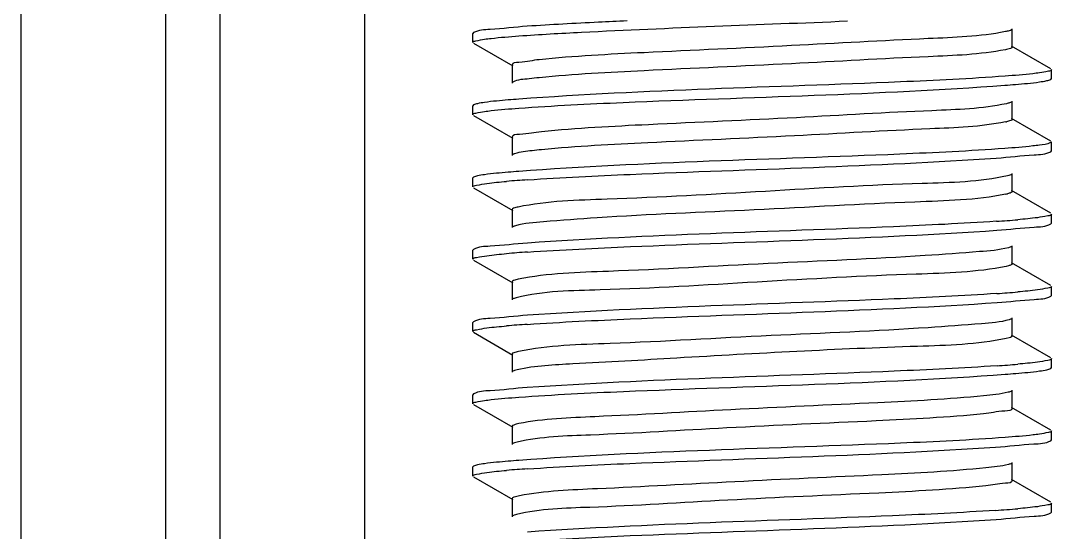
# Model space of a CAD drawing. Extents: x 185245 to 2166646, y -19957 to 815000.
# Drawn here: x 2005938.9 to 2006187.6, y 682810.3 to 682931.5 of the extents above; entities that cross this region are included whole.
import ezdxf

# ---------------------------------------------------------------- set-up
doc = ezdxf.new("R2010")
doc.units = 0
doc.header["$LTSCALE"] = 1000
doc.header["$MEASUREMENT"] = 0
doc.styles.get("Standard").update_dxf_attribs({"font": 'gbenor.shx', "bigfont": 'gbcbig.shx'})
doc.dimstyles.get("Standard").update_dxf_attribs({"dimscale": 100, "dimtxt": 3.5, "dimasz": 1, "dimexe": 2.5, "dimexo": 3, "dimgap": 1.5, "dimtad": 1, "dimdec": 0, "dimzin": 0, "dimdsep": 46, "dimtxsty": 'Standard', "dimblk": 'ARCHTICK', "dimcen": 0.09, "dimadec": 0, "dimazin": 0, "dimtfac": 1, "dimtdec": 0, "dimtix": 1, "dimtmove": 2, "dimatfit": 3, "dimfxl": 1, "dimtolj": 1, "dimtzin": 0, "dimarcsym": 0})

# ---------------------------------------------------------------- blocks, each defined once
blk = doc.blocks.new('gfhhrryyfd')
at = {"linetype": 'Continuous'}
for p, q in [((3693152.86, -1741005.43), (3693152.86, -1744418.97)), ((3693187.15, -1741005.43), (3693187.15, -1744418.97)), ((3693200.01, -1741005.43), (3693200.01, -1744418.97)), ((3693234.3, -1741005.43), (3693234.3, -1744418.97)), ((3693260.18, -1744246), (3693260.01, -1744246.19)), ((3693260.01, -1744248.33), (3693260.01, -1744246.19)), ((3693260.01, -1744248.33), (3693260.01, -1744246.19)), ((3693387.9, -1744249.4), (3693387.9, -1744245.12)), ((3693260.18, -1744248.52), (3693269.48, -1744253.91)), ((3693397.01, -1744254.57), (3693387.71, -1744249.19)), ((3693269.29, -1744253.69), (3693269.29, -1744257.98)), ((3693397.01, -1744257.09), (3693397.18, -1744256.9)), ((3693397.18, -1744256.9), (3693397.18, -1744254.76)), ((3693397.18, -1744256.9), (3693397.18, -1744254.76)), ((3693260.18, -1744263.15), (3693260.01, -1744263.33)), ((3693260.01, -1744265.48), (3693260.01, -1744263.33)), ((3693260.01, -1744265.48), (3693260.01, -1744263.33)), ((3693387.9, -1744266.55), (3693387.9, -1744262.26)), ((3693260.18, -1744265.66), (3693269.48, -1744271.05)), ((3693397.01, -1744271.72), (3693387.71, -1744266.33)), ((3693269.29, -1744270.83), (3693269.29, -1744275.12)), ((3693397.18, -1744274.05), (3693397.18, -1744271.91)), ((3693397.18, -1744274.05), (3693397.18, -1744271.91)), ((3693397.01, -1744274.24), (3693397.18, -1744274.05)), ((3693387.9, -1744283.69), (3693387.9, -1744279.41)), ((3693260.18, -1744280.29), (3693260.01, -1744280.48)), ((3693260.01, -1744282.62), (3693260.01, -1744280.48)), ((3693260.01, -1744282.62), (3693260.01, -1744280.48)), ((3693260.18, -1744282.81), (3693269.48, -1744288.2)), ((3693397.01, -1744288.86), (3693387.71, -1744283.48)), ((3693269.29, -1744287.98), (3693269.29, -1744292.27)), ((3693397.18, -1744291.19), (3693397.18, -1744289.05)), ((3693397.18, -1744291.19), (3693397.18, -1744289.05)), ((3693397.01, -1744291.38), (3693397.18, -1744291.19)), ((3693387.9, -1744300.84), (3693387.9, -1744296.55)), ((3693260.18, -1744297.44), (3693260.01, -1744297.62)), ((3693260.01, -1744299.77), (3693260.01, -1744297.62)), ((3693260.01, -1744299.77), (3693260.01, -1744297.62)), ((3693260.18, -1744299.95), (3693269.48, -1744305.34)), ((3693386.99, -1744301.32), (3693386.43, -1744301.45)), ((3693397.01, -1744306.01), (3693387.71, -1744300.62)), ((3693269.29, -1744305.12), (3693269.29, -1744309.41)), ((3693397.18, -1744308.34), (3693397.18, -1744306.2)), ((3693397.18, -1744308.34), (3693397.18, -1744306.2)), ((3693397.01, -1744308.53), (3693397.18, -1744308.34)), ((3693387.9, -1744317.98), (3693387.9, -1744313.7)), ((3693260.18, -1744314.58), (3693260.01, -1744314.77)), ((3693260.01, -1744316.91), (3693260.01, -1744314.77)), ((3693260.01, -1744316.91), (3693260.01, -1744314.77)), ((3693260.18, -1744317.1), (3693269.48, -1744322.49)), ((3693387.18, -1744318.41), (3693386.46, -1744318.59)), ((3693397.01, -1744323.15), (3693387.71, -1744317.77)), ((3693269.29, -1744322.27), (3693269.29, -1744326.56)), ((3693397.18, -1744325.48), (3693397.18, -1744323.34)), ((3693397.18, -1744325.48), (3693397.18, -1744323.34)), ((3693397.01, -1744325.67), (3693397.18, -1744325.48)), ((3693260.18, -1744331.73), (3693260.01, -1744331.91)), ((3693387.9, -1744335.13), (3693387.9, -1744330.84)), ((3693260.01, -1744334.06), (3693260.01, -1744331.91)), ((3693260.01, -1744334.06), (3693260.01, -1744331.91)), ((3693260.18, -1744334.25), (3693269.48, -1744339.63)), ((3693397.01, -1744340.3), (3693387.71, -1744334.91)), ((3693269.29, -1744339.42), (3693269.29, -1744343.7)), ((3693397.18, -1744342.63), (3693397.18, -1744340.49)), ((3693397.18, -1744342.63), (3693397.18, -1744340.49)), ((3693397.01, -1744342.82), (3693397.18, -1744342.63)), ((3693260.18, -1744348.87), (3693260.01, -1744349.06)), ((3693260.01, -1744351.2), (3693260.01, -1744349.06)), ((3693260.01, -1744351.2), (3693260.01, -1744349.06)), ((3693387.9, -1744352.27), (3693387.9, -1744347.99)), ((3693260.18, -1744351.39), (3693269.48, -1744356.78)), ((3693397.01, -1744357.44), (3693387.71, -1744352.06)), ((3693269.29, -1744356.56), (3693269.29, -1744360.85)), ((3693397.18, -1744359.78), (3693397.18, -1744357.63)), ((3693397.18, -1744359.78), (3693397.18, -1744357.63)), ((3693397.01, -1744359.96), (3693397.18, -1744359.78))]:
    blk.add_line(p, q, dxfattribs=at)
for centre, radius, start, end in [((3693383.36, -1744252.41), 15.06, 281.3918, 282.1324), ((3693292.7, -1744575.57), 295.31, 93.8282, 94.8033), ((3693383.82, -1744271.74), 12.83, 281.5512, 283.2684), ((3693364.4, -1743995.01), 296.41, 273.8155, 274.8057), ((3693292.67, -1744592.33), 294.92, 93.8318, 94.8034), ((3693364.54, -1744013.95), 294.61, 273.8332, 274.8048), ((3693292.6, -1744608.59), 294.04, 93.84, 94.8036), ((3693364.61, -1744031.95), 293.75, 273.8425, 274.8038), ((3693292.69, -1744644.04), 295.2, 93.8293, 94.8034), ((3693364.17, -1744060.72), 299.29, 273.7884, 274.8061)]:
    blk.add_arc(centre, radius, start, end, dxfattribs=at)
for points, knots in [([(3693272.9, -1744244.49), (3693269.96, -1744244.69), (3693265.83, -1744245.26), (3693261.33, -1744245.34), (3693260.18, -1744246)], [0, 0, 0, 0, 0.690228, 1, 1, 1, 1]), ([(3693270.91, -1744246.77), (3693275.85, -1744246.41), (3693301.81, -1744244.99), (3693327.8, -1744244.1), (3693348.82, -1744243.23)], [0, 0, 0, 0, 0.190688, 1, 1, 1, 1]), ([(3693296.55, -1744243.23), (3693294.3, -1744243.33), (3693286.41, -1744243.7), (3693278.53, -1744244.1), (3693272.9, -1744244.49)], [0, 0, 0, 0, 0.286076, 1, 1, 1, 1]), ([(3693262.79, -1744247.55), (3693263.3, -1744247.48), (3693266, -1744247.15), (3693268.71, -1744246.93), (3693270.91, -1744246.77)], [0, 0, 0, 0, 0.191293, 1, 1, 1, 1]), ([(3693386.26, -1744245.76), (3693380.25, -1744246.94), (3693363.23, -1744247.53), (3693334.73, -1744249.21), (3693303.95, -1744250.55), (3693284, -1744251.57), (3693275.73, -1744252.41)], [0, 0, 0, 0, 0.165781, 0.45908, 0.774887, 1, 1, 1, 1]), ([(3693387.71, -1744245.33), (3693387.54, -1744245.43), (3693387.05, -1744245.59), (3693386.56, -1744245.7), (3693386.26, -1744245.76)], [0, 0, 0, 0, 0.387259, 1, 1, 1, 1]), ([(3693260.01, -1744248.33), (3693260.01, -1744248.06), (3693261.37, -1744247.84), (3693262.09, -1744247.65), (3693262.79, -1744247.55)], [0, 0, 0, 0, 0.274524, 1, 1, 1, 1]), ([(3693387.89, -1744249.4), (3693387.89, -1744249.58), (3693387.15, -1744249.85), (3693386.67, -1744249.96), (3693386.26, -1744250.05)], [0, 0, 0, 0, 0.291748, 1, 1, 1, 1]), ([(3693386.26, -1744250.05), (3693380.25, -1744251.23), (3693363.23, -1744251.82), (3693334.73, -1744253.5), (3693303.95, -1744254.83), (3693284, -1744255.85), (3693275.73, -1744256.69)], [0, 0, 0, 0, 0.165781, 0.45908, 0.774887, 1, 1, 1, 1]), ([(3693275.73, -1744252.41), (3693274.12, -1744252.57), (3693272.61, -1744253.05), (3693269.29, -1744253.1), (3693269.3, -1744253.69)], [0, 0, 0, 0, 0.734361, 1, 1, 1, 1]), ([(3693275.73, -1744256.69), (3693274.94, -1744256.77), (3693272.88, -1744257.07), (3693270.62, -1744257.09), (3693269.48, -1744257.76)], [0, 0, 0, 0, 0.375377, 1, 1, 1, 1]), ([(3693386.21, -1744256.33), (3693377.94, -1744256.93), (3693339.5, -1744258.81), (3693301.01, -1744259.56), (3693270.91, -1744261.77)], [0, 0, 0, 0, 0.215525, 1, 1, 1, 1]), ([(3693394.37, -1744255.54), (3693393.85, -1744255.62), (3693391.14, -1744255.95), (3693388.41, -1744256.16), (3693386.21, -1744256.33)], [0, 0, 0, 0, 0.191424, 1, 1, 1, 1]), ([(3693394.34, -1744257.69), (3693394.93, -1744257.61), (3693395.82, -1744257.45), (3693396.73, -1744257.25), (3693397.01, -1744257.09)], [0, 0, 0, 0, 0.643818, 1, 1, 1, 1]), ([(3693397.18, -1744254.76), (3693397.18, -1744255.03), (3693395.8, -1744255.26), (3693395.08, -1744255.44), (3693394.37, -1744255.54)], [0, 0, 0, 0, 0.274347, 1, 1, 1, 1]), ([(3693270.87, -1744263.92), (3693279.11, -1744263.31), (3693317.53, -1744261.44), (3693356, -1744260.68), (3693386.11, -1744258.48)], [0, 0, 0, 0, 0.214845, 1, 1, 1, 1]), ([(3693386.11, -1744258.48), (3693386.96, -1744258.41), (3693389.7, -1744258.2), (3693392.45, -1744257.96), (3693394.34, -1744257.69)], [0, 0, 0, 0, 0.307299, 1, 1, 1, 1]), ([(3693270.91, -1744261.77), (3693270.07, -1744261.84), (3693267.36, -1744262.05), (3693264.65, -1744262.29), (3693262.79, -1744262.55)], [0, 0, 0, 0, 0.307528, 1, 1, 1, 1]), ([(3693262.79, -1744262.55), (3693262.22, -1744262.63), (3693261.35, -1744262.79), (3693260.45, -1744262.99), (3693260.18, -1744263.15)], [0, 0, 0, 0, 0.643035, 1, 1, 1, 1]), ([(3693262.78, -1744264.7), (3693263.29, -1744264.63), (3693265.98, -1744264.3), (3693268.69, -1744264.08), (3693270.87, -1744263.92)], [0, 0, 0, 0, 0.191287, 1, 1, 1, 1]), ([(3693386.52, -1744262.85), (3693380.74, -1744264.09), (3693363.99, -1744264.59), (3693335.77, -1744266.33), (3693304.88, -1744267.64), (3693284.72, -1744268.67), (3693276.28, -1744269.5)], [0, 0, 0, 0, 0.160645, 0.451989, 0.769743, 1, 1, 1, 1]), ([(3693387.71, -1744262.48), (3693387.56, -1744262.56), (3693387.17, -1744262.7), (3693386.77, -1744262.8), (3693386.52, -1744262.85)], [0, 0, 0, 0, 0.396009, 1, 1, 1, 1]), ([(3693260.01, -1744265.48), (3693260.01, -1744265.21), (3693261.37, -1744264.98), (3693262.09, -1744264.8), (3693262.78, -1744264.7)], [0, 0, 0, 0, 0.274583, 1, 1, 1, 1]), ([(3693387.89, -1744266.55), (3693387.89, -1744266.7), (3693387.29, -1744266.96), (3693386.87, -1744267.06), (3693386.52, -1744267.14)], [0, 0, 0, 0, 0.29759, 1, 1, 1, 1]), ([(3693276.28, -1744269.5), (3693274.54, -1744269.67), (3693272.91, -1744270.2), (3693269.29, -1744270.2), (3693269.3, -1744270.83)], [0, 0, 0, 0, 0.735005, 1, 1, 1, 1]), ([(3693386.33, -1744267.18), (3693380.44, -1744268.36), (3693363.64, -1744268.93), (3693335.4, -1744270.62), (3693304.67, -1744271.94), (3693284.66, -1744272.96), (3693276.28, -1744273.78)], [0, 0, 0, 0, 0.163506, 0.454907, 0.771081, 1, 1, 1, 1]), ([(3693397.18, -1744271.91), (3693397.18, -1744271.99), (3693396.17, -1744272.63), (3693395.24, -1744272.57), (3693394.34, -1744272.69)], [0, 0, 0, 0, 0.089011, 1, 1, 1, 1]), ([(3693276.28, -1744273.78), (3693275.54, -1744273.86), (3693273.41, -1744274.1), (3693271.23, -1744274.3), (3693269.89, -1744274.73)], [0, 0, 0, 0, 0.346657, 1, 1, 1, 1]), ([(3693386.11, -1744273.48), (3693377.83, -1744274.08), (3693339.41, -1744275.95), (3693300.94, -1744276.71), (3693270.87, -1744278.92)], [0, 0, 0, 0, 0.21594, 1, 1, 1, 1]), ([(3693384.12, -1744275.76), (3693387.11, -1744275.56), (3693391.29, -1744274.98), (3693395.85, -1744274.9), (3693397.01, -1744274.24)], [0, 0, 0, 0, 0.690459, 1, 1, 1, 1]), ([(3693394.34, -1744272.69), (3693393.82, -1744272.77), (3693391.08, -1744273.1), (3693388.33, -1744273.32), (3693386.11, -1744273.48)], [0, 0, 0, 0, 0.191494, 1, 1, 1, 1]), ([(3693269.89, -1744274.73), (3693269.82, -1744274.76), (3693269.67, -1744274.81), (3693269.54, -1744274.87), (3693269.48, -1744274.9)], [0, 0, 0, 0, 0.560435, 1, 1, 1, 1]), ([(3693272.98, -1744280.92), (3693281.09, -1744280.36), (3693318.14, -1744278.58), (3693355.23, -1744277.72), (3693384.12, -1744275.76)], [0, 0, 0, 0, 0.219125, 1, 1, 1, 1]), ([(3693270.87, -1744278.92), (3693270.04, -1744278.98), (3693267.34, -1744279.2), (3693264.64, -1744279.44), (3693262.78, -1744279.7)], [0, 0, 0, 0, 0.307539, 1, 1, 1, 1]), ([(3693260.01, -1744282.62), (3693260.01, -1744282.31), (3693261.66, -1744282.1), (3693262.5, -1744281.88), (3693263.33, -1744281.77)], [0, 0, 0, 0, 0.271491, 1, 1, 1, 1]), ([(3693262.78, -1744279.7), (3693262.21, -1744279.78), (3693261.34, -1744279.93), (3693260.45, -1744280.13), (3693260.18, -1744280.29)], [0, 0, 0, 0, 0.642904, 1, 1, 1, 1]), ([(3693386.77, -1744279.94), (3693380.17, -1744281.5), (3693360.81, -1744281.76), (3693329.25, -1744283.7), (3693297.36, -1744285.47), (3693277.65, -1744285.93), (3693270.74, -1744287.38)], [0, 0, 0, 0, 0.174762, 0.494833, 0.817817, 1, 1, 1, 1]), ([(3693387.71, -1744279.62), (3693387.59, -1744279.69), (3693387.28, -1744279.81), (3693386.96, -1744279.89), (3693386.77, -1744279.94)], [0, 0, 0, 0, 0.405964, 1, 1, 1, 1]), ([(3693386.39, -1744284.31), (3693379.32, -1744285.76), (3693359.25, -1744286.2), (3693327.05, -1744288.23), (3693297.6, -1744289.25), (3693278.79, -1744290.75), (3693272.24, -1744291.21), (3693270.08, -1744291.82)], [0, 0, 0, 0, 0.185871, 0.51286, 0.832554, 0.942221, 1, 1, 1, 1]), ([(3693387.89, -1744283.69), (3693387.89, -1744283.82), (3693387.41, -1744284.07), (3693387.05, -1744284.16), (3693386.77, -1744284.23)], [0, 0, 0, 0, 0.304804, 1, 1, 1, 1]), ([(3693270.74, -1744287.38), (3693270.37, -1744287.45), (3693269.94, -1744287.55), (3693269.3, -1744287.82), (3693269.3, -1744287.98)], [0, 0, 0, 0, 0.704965, 1, 1, 1, 1]), ([(3693397.18, -1744289.05), (3693397.18, -1744289.36), (3693395.54, -1744289.57), (3693394.71, -1744289.79), (3693393.88, -1744289.9)], [0, 0, 0, 0, 0.271562, 1, 1, 1, 1]), ([(3693270.08, -1744291.82), (3693269.96, -1744291.86), (3693269.76, -1744291.92), (3693269.56, -1744292), (3693269.48, -1744292.05)], [0, 0, 0, 0, 0.574666, 1, 1, 1, 1]), ([(3693384.12, -1744290.76), (3693376, -1744291.31), (3693338.95, -1744293.1), (3693301.86, -1744293.95), (3693272.98, -1744295.92)], [0, 0, 0, 0, 0.219533, 1, 1, 1, 1]), ([(3693384.24, -1744292.9), (3693387.2, -1744292.7), (3693391.34, -1744292.12), (3693395.86, -1744292.04), (3693397.01, -1744291.38)], [0, 0, 0, 0, 0.690288, 1, 1, 1, 1]), ([(3693272.96, -1744298.06), (3693281.08, -1744297.51), (3693318.17, -1744295.72), (3693355.31, -1744294.87), (3693384.24, -1744292.9)], [0, 0, 0, 0, 0.219209, 1, 1, 1, 1]), ([(3693272.98, -1744295.92), (3693270.02, -1744296.12), (3693265.86, -1744296.7), (3693261.33, -1744296.77), (3693260.18, -1744297.44)], [0, 0, 0, 0, 0.69034, 1, 1, 1, 1]), ([(3693387.71, -1744296.77), (3693387.61, -1744296.82), (3693387.38, -1744296.92), (3693387.13, -1744296.99), (3693386.99, -1744297.03)], [0, 0, 0, 0, 0.417288, 1, 1, 1, 1]), ([(3693260.01, -1744299.77), (3693260.01, -1744299.45), (3693261.66, -1744299.25), (3693262.49, -1744299.02), (3693263.32, -1744298.92)], [0, 0, 0, 0, 0.271519, 1, 1, 1, 1]), ([(3693386.99, -1744297.03), (3693384.75, -1744297.62), (3693378.1, -1744298.11), (3693359.17, -1744299.57), (3693329.77, -1744300.62), (3693297.71, -1744302.63), (3693277.78, -1744303.06), (3693270.77, -1744304.52)], [0, 0, 0, 0, 0.059564, 0.170353, 0.490239, 0.815661, 1, 1, 1, 1]), ([(3693386.43, -1744301.45), (3693379.46, -1744302.9), (3693359.62, -1744303.36), (3693327.58, -1744305.11), (3693296.06, -1744307.14), (3693276.75, -1744307.27), (3693270.28, -1744308.91)], [0, 0, 0, 0, 0.183514, 0.508051, 0.828043, 1, 1, 1, 1]), ([(3693387.89, -1744300.84), (3693387.89, -1744300.95), (3693387.52, -1744301.18), (3693387.22, -1744301.26), (3693386.99, -1744301.32)], [0, 0, 0, 0, 0.313757, 1, 1, 1, 1]), ([(3693270.77, -1744304.52), (3693270.39, -1744304.59), (3693269.95, -1744304.69), (3693269.3, -1744304.97), (3693269.3, -1744305.12)], [0, 0, 0, 0, 0.705452, 1, 1, 1, 1]), ([(3693397.18, -1744306.2), (3693397.18, -1744306.51), (3693395.54, -1744306.71), (3693394.72, -1744306.94), (3693393.89, -1744307.04)], [0, 0, 0, 0, 0.271625, 1, 1, 1, 1]), ([(3693270.28, -1744308.91), (3693270.12, -1744308.95), (3693269.85, -1744309.03), (3693269.58, -1744309.14), (3693269.48, -1744309.19)], [0, 0, 0, 0, 0.587032, 1, 1, 1, 1]), ([(3693384.24, -1744307.9), (3693376.12, -1744308.45), (3693339.03, -1744310.24), (3693301.89, -1744311.1), (3693272.96, -1744313.06)], [0, 0, 0, 0, 0.219183, 1, 1, 1, 1]), ([(3693384.3, -1744310.04), (3693387.24, -1744309.84), (3693391.37, -1744309.27), (3693395.86, -1744309.19), (3693397.01, -1744308.53)], [0, 0, 0, 0, 0.690194, 1, 1, 1, 1]), ([(3693272.91, -1744315.21), (3693281.03, -1744314.66), (3693318.16, -1744312.87), (3693355.34, -1744312.01), (3693384.3, -1744310.04)], [0, 0, 0, 0, 0.219118, 1, 1, 1, 1]), ([(3693272.96, -1744313.06), (3693270, -1744313.27), (3693265.85, -1744313.84), (3693261.33, -1744313.92), (3693260.18, -1744314.58)], [0, 0, 0, 0, 0.690307, 1, 1, 1, 1]), ([(3693387.18, -1744314.12), (3693385.07, -1744314.75), (3693378.57, -1744315.19), (3693359.83, -1744316.71), (3693330.36, -1744317.72), (3693298.08, -1744319.75), (3693277.93, -1744320.2), (3693270.82, -1744321.65)], [0, 0, 0, 0, 0.056727, 0.165723, 0.485276, 0.813183, 1, 1, 1, 1]), ([(3693387.71, -1744313.91), (3693387.64, -1744313.96), (3693387.46, -1744314.03), (3693387.29, -1744314.09), (3693387.18, -1744314.12)], [0, 0, 0, 0, 0.430302, 1, 1, 1, 1]), ([(3693260.01, -1744316.91), (3693260.01, -1744316.6), (3693261.65, -1744316.4), (3693262.48, -1744316.17), (3693263.31, -1744316.06)], [0, 0, 0, 0, 0.271583, 1, 1, 1, 1]), ([(3693386.46, -1744318.59), (3693379.58, -1744320.03), (3693353.33, -1744320.69), (3693319.14, -1744322.54), (3693287.55, -1744324.48), (3693274.83, -1744325.02), (3693270.51, -1744326)], [0, 0, 0, 0, 0.181467, 0.673532, 0.885685, 1, 1, 1, 1]), ([(3693387.89, -1744317.98), (3693387.89, -1744318.08), (3693387.62, -1744318.28), (3693387.37, -1744318.35), (3693387.18, -1744318.41)], [0, 0, 0, 0, 0.324978, 1, 1, 1, 1]), ([(3693270.82, -1744321.65), (3693270.43, -1744321.73), (3693269.98, -1744321.83), (3693269.3, -1744322.11), (3693269.3, -1744322.27)], [0, 0, 0, 0, 0.706285, 1, 1, 1, 1]), ([(3693397.18, -1744323.34), (3693397.18, -1744323.65), (3693395.54, -1744323.86), (3693394.71, -1744324.08), (3693393.89, -1744324.19)], [0, 0, 0, 0, 0.271614, 1, 1, 1, 1]), ([(3693270.51, -1744326), (3693270.3, -1744326.05), (3693269.95, -1744326.14), (3693269.61, -1744326.27), (3693269.48, -1744326.34)], [0, 0, 0, 0, 0.59783, 1, 1, 1, 1]), ([(3693384.3, -1744325.04), (3693376.17, -1744325.6), (3693339.04, -1744327.38), (3693301.87, -1744328.24), (3693272.91, -1744330.21)], [0, 0, 0, 0, 0.219053, 1, 1, 1, 1]), ([(3693386.21, -1744327.05), (3693387.05, -1744326.99), (3693389.77, -1744326.77), (3693392.5, -1744326.53), (3693394.37, -1744326.27)], [0, 0, 0, 0, 0.307391, 1, 1, 1, 1]), ([(3693394.37, -1744326.27), (3693394.95, -1744326.19), (3693395.83, -1744326.03), (3693396.73, -1744325.83), (3693397.01, -1744325.67)], [0, 0, 0, 0, 0.643386, 1, 1, 1, 1]), ([(3693270.91, -1744332.5), (3693279.16, -1744331.89), (3693317.6, -1744330.02), (3693356.09, -1744329.26), (3693386.21, -1744327.05)], [0, 0, 0, 0, 0.215143, 1, 1, 1, 1]), ([(3693272.91, -1744330.21), (3693269.96, -1744330.41), (3693265.83, -1744330.99), (3693261.33, -1744331.07), (3693260.18, -1744331.73)], [0, 0, 0, 0, 0.690231, 1, 1, 1, 1]), ([(3693387.71, -1744331.06), (3693387.47, -1744331.2), (3693385.28, -1744331.78), (3693383.06, -1744331.97), (3693381.11, -1744332.16)], [0, 0, 0, 0, 0.122661, 1, 1, 1, 1]), ([(3693260.01, -1744334.06), (3693260.01, -1744333.79), (3693261.37, -1744333.56), (3693262.09, -1744333.38), (3693262.79, -1744333.28)], [0, 0, 0, 0, 0.274522, 1, 1, 1, 1]), ([(3693262.79, -1744333.28), (3693263.3, -1744333.21), (3693266, -1744332.87), (3693268.71, -1744332.66), (3693270.91, -1744332.5)], [0, 0, 0, 0, 0.191293, 1, 1, 1, 1]), ([(3693381.11, -1744332.16), (3693372.77, -1744332.99), (3693352.78, -1744334.01), (3693322.03, -1744335.34), (3693293.7, -1744337.02), (3693276.81, -1744337.6), (3693270.88, -1744338.78)], [0, 0, 0, 0, 0.227541, 0.543602, 0.835698, 1, 1, 1, 1]), ([(3693381.11, -1744336.45), (3693372.64, -1744337.29), (3693352.33, -1744338.33), (3693321.22, -1744339.62), (3693292.93, -1744341.44), (3693276.17, -1744341.84), (3693270.48, -1744343.16)], [0, 0, 0, 0, 0.230468, 0.550002, 0.841978, 1, 1, 1, 1]), ([(3693387.89, -1744335.13), (3693387.9, -1744335.74), (3693384.39, -1744335.76), (3693382.8, -1744336.28), (3693381.11, -1744336.45)], [0, 0, 0, 0, 0.265215, 1, 1, 1, 1]), ([(3693270.88, -1744338.78), (3693270.48, -1744338.86), (3693270.01, -1744338.97), (3693269.3, -1744339.25), (3693269.3, -1744339.42)], [0, 0, 0, 0, 0.707378, 1, 1, 1, 1]), ([(3693394.37, -1744341.27), (3693393.86, -1744341.34), (3693391.14, -1744341.67), (3693388.42, -1744341.89), (3693386.21, -1744342.05)], [0, 0, 0, 0, 0.19142, 1, 1, 1, 1]), ([(3693397.18, -1744340.49), (3693397.18, -1744340.76), (3693395.8, -1744340.98), (3693395.08, -1744341.17), (3693394.37, -1744341.27)], [0, 0, 0, 0, 0.274354, 1, 1, 1, 1]), ([(3693270.48, -1744343.16), (3693270.28, -1744343.2), (3693269.94, -1744343.29), (3693269.61, -1744343.41), (3693269.48, -1744343.48)], [0, 0, 0, 0, 0.596305, 1, 1, 1, 1]), ([(3693386.21, -1744342.05), (3693377.94, -1744342.66), (3693339.5, -1744344.53), (3693301.01, -1744345.29), (3693270.91, -1744347.5)], [0, 0, 0, 0, 0.215512, 1, 1, 1, 1]), ([(3693383.95, -1744344.35), (3693386.97, -1744344.15), (3693391.21, -1744343.56), (3693395.83, -1744343.49), (3693397.01, -1744342.82)], [0, 0, 0, 0, 0.690713, 1, 1, 1, 1]), ([(3693272.98, -1744349.5), (3693281.06, -1744348.95), (3693318.05, -1744347.17), (3693355.09, -1744346.3), (3693383.95, -1744344.35)], [0, 0, 0, 0, 0.218853, 1, 1, 1, 1]), ([(3693262.79, -1744348.28), (3693262.22, -1744348.36), (3693261.35, -1744348.51), (3693260.45, -1744348.71), (3693260.18, -1744348.87)], [0, 0, 0, 0, 0.643038, 1, 1, 1, 1]), ([(3693270.91, -1744347.5), (3693270.07, -1744347.56), (3693267.36, -1744347.77), (3693264.65, -1744348.02), (3693262.79, -1744348.28)], [0, 0, 0, 0, 0.307528, 1, 1, 1, 1]), ([(3693387.71, -1744348.2), (3693387.49, -1744348.33), (3693385.48, -1744348.89), (3693383.44, -1744349.07), (3693381.65, -1744349.25)], [0, 0, 0, 0, 0.124823, 1, 1, 1, 1]), ([(3693260.01, -1744351.2), (3693260.01, -1744350.89), (3693261.66, -1744350.69), (3693262.5, -1744350.46), (3693263.33, -1744350.35)], [0, 0, 0, 0, 0.271499, 1, 1, 1, 1]), ([(3693381.65, -1744349.25), (3693373.45, -1744350.1), (3693353.58, -1744351.11), (3693322.85, -1744352.46), (3693294.25, -1744354.11), (3693277.12, -1744354.73), (3693271.04, -1744355.9)], [0, 0, 0, 0, 0.223225, 0.538318, 0.832334, 1, 1, 1, 1]), ([(3693381.65, -1744353.54), (3693373.21, -1744354.41), (3693352.79, -1744355.45), (3693321.42, -1744356.73), (3693292.89, -1744358.65), (3693275.98, -1744358.94), (3693270.33, -1744360.34)], [0, 0, 0, 0, 0.228361, 0.549652, 0.8435, 1, 1, 1, 1]), ([(3693387.89, -1744352.27), (3693387.9, -1744352.84), (3693384.69, -1744352.91), (3693383.21, -1744353.38), (3693381.65, -1744353.54)], [0, 0, 0, 0, 0.265945, 1, 1, 1, 1]), ([(3693271.04, -1744355.9), (3693270.6, -1744355.98), (3693270.09, -1744356.1), (3693269.3, -1744356.38), (3693269.3, -1744356.56)], [0, 0, 0, 0, 0.710122, 1, 1, 1, 1]), ([(3693397.18, -1744357.63), (3693397.18, -1744357.95), (3693395.52, -1744358.15), (3693394.69, -1744358.38), (3693393.85, -1744358.48)], [0, 0, 0, 0, 0.271419, 1, 1, 1, 1]), ([(3693270.33, -1744360.34), (3693270.16, -1744360.38), (3693269.87, -1744360.46), (3693269.59, -1744360.57), (3693269.48, -1744360.63)], [0, 0, 0, 0, 0.588945, 1, 1, 1, 1]), ([(3693383.95, -1744359.36), (3693375.81, -1744359.9), (3693338.82, -1744361.68), (3693301.79, -1744362.54), (3693272.98, -1744364.5)], [0, 0, 0, 0, 0.220125, 1, 1, 1, 1]), ([(3693272.98, -1744366.64), (3693281.09, -1744366.09), (3693318.14, -1744364.31), (3693355.23, -1744363.45), (3693384.12, -1744361.49)], [0, 0, 0, 0, 0.219119, 1, 1, 1, 1]), ([(3693384.12, -1744361.49), (3693387.1, -1744361.28), (3693391.29, -1744360.71), (3693395.85, -1744360.63), (3693397.01, -1744359.96)], [0, 0, 0, 0, 0.690466, 1, 1, 1, 1])]:
    blk.add_open_spline(points, degree=3, knots=knots, dxfattribs=at)
for points in [[(3693263.33, -1744281.77), (3693264.87, -1744281.57), (3693266.42, -1744281.43), (3693267.97, -1744281.29)], [(3693393.88, -1744289.9), (3693392.34, -1744290.1), (3693390.78, -1744290.25), (3693389.23, -1744290.38)], [(3693263.32, -1744298.92), (3693264.87, -1744298.72), (3693266.42, -1744298.57), (3693267.97, -1744298.44)], [(3693393.89, -1744307.04), (3693392.34, -1744307.25), (3693390.78, -1744307.39), (3693389.22, -1744307.52)], [(3693263.31, -1744316.06), (3693264.86, -1744315.86), (3693266.42, -1744315.72), (3693267.98, -1744315.58)], [(3693393.89, -1744324.19), (3693392.33, -1744324.39), (3693390.77, -1744324.54), (3693389.21, -1744324.67)], [(3693263.33, -1744350.35), (3693264.87, -1744350.15), (3693266.42, -1744350.01), (3693267.97, -1744349.87)], [(3693393.85, -1744358.48), (3693392.32, -1744358.68), (3693390.78, -1744358.83), (3693389.25, -1744358.96)]]:
    blk.add_open_spline(points, degree=3, dxfattribs=at)
blk.add_leader([(3693392.36, -1744491.91), (3693997.43, -1744078.66)], dimstyle='Standard', override={"dimgap": 20, "dimtad": 0})

msp = doc.modelspace()

# ---------------------------------------------------------------- block references
at = {"lineweight": -3, "xscale": 0.9999959468841553, "yscale": 0.9999959506094456, "zscale": 0.9999959495959999}
msp.add_blockref('gfhhrryyfd', (-1687199, 2427167.71, 0), dxfattribs=at)

doc.saveas('drawing.dxf')
